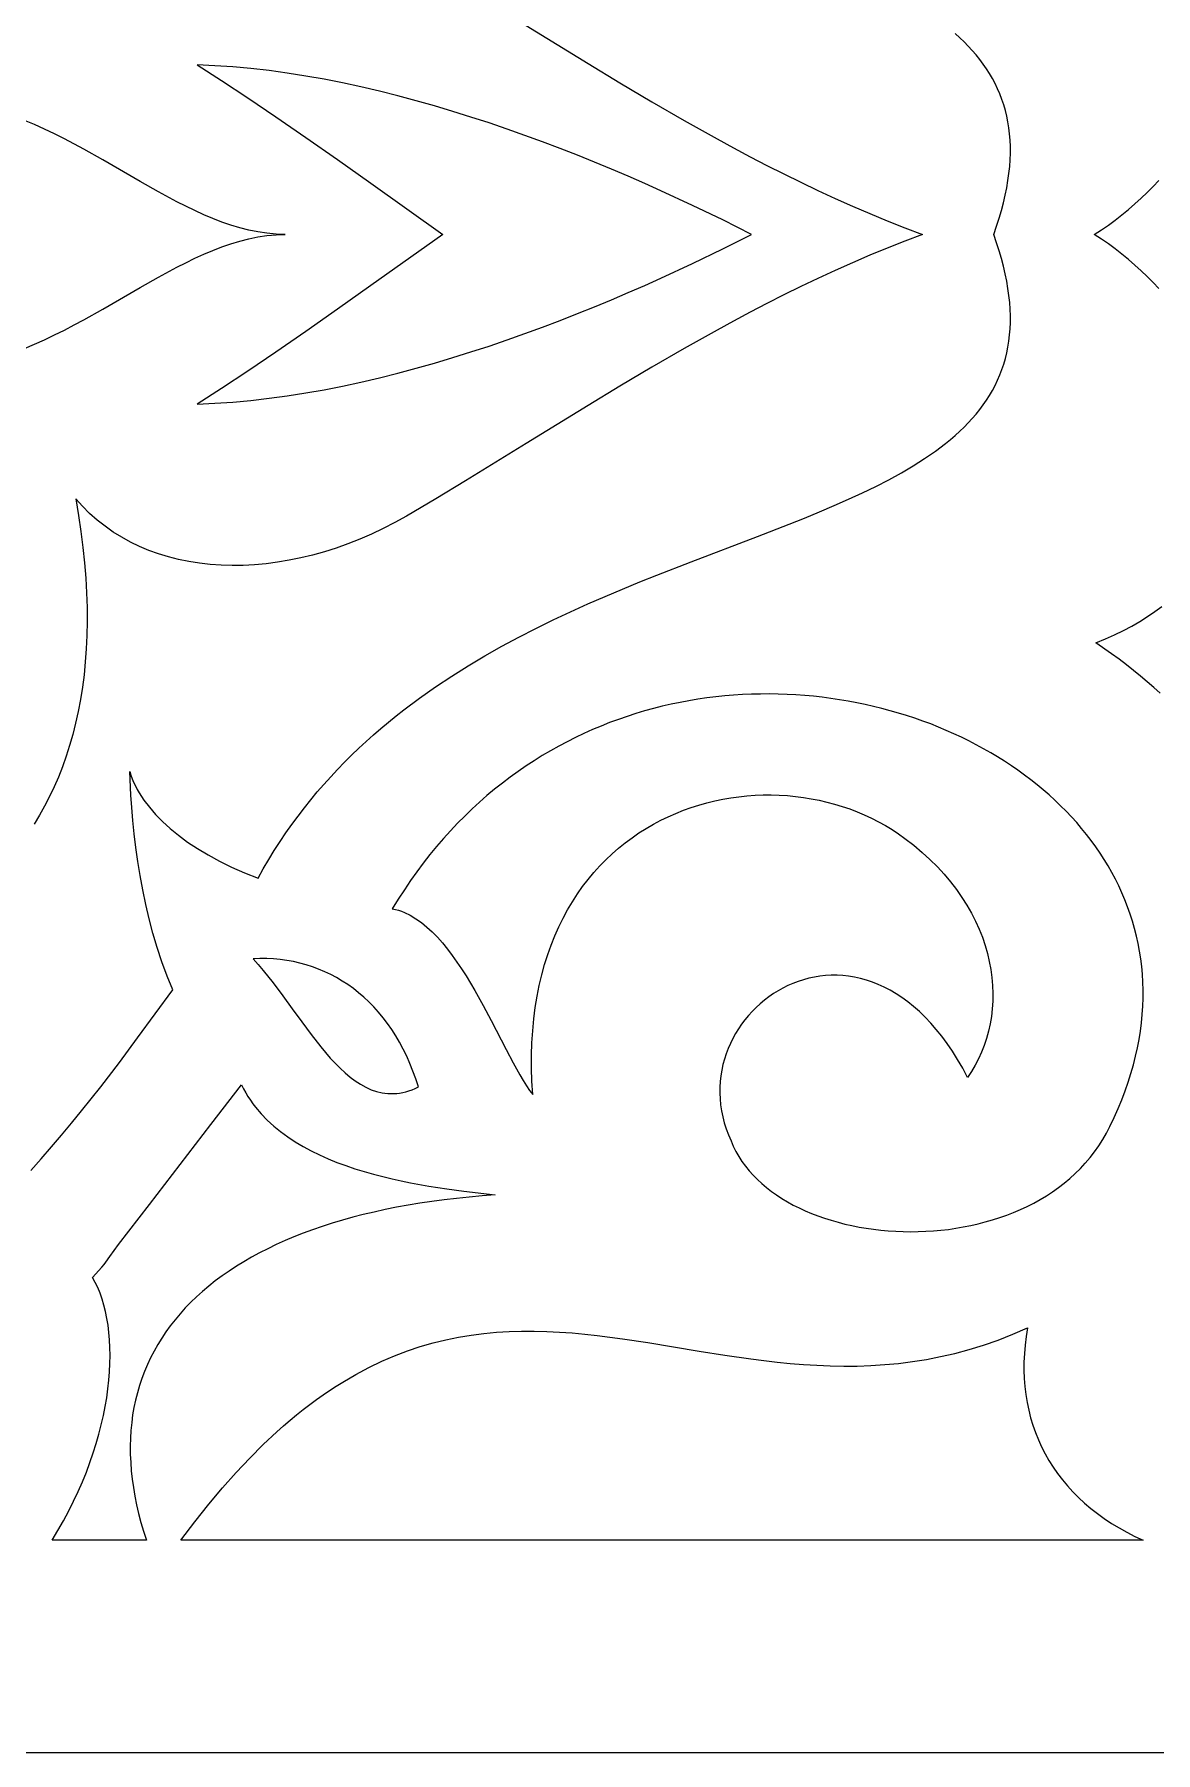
# Model space of a CAD drawing. Extents: x -52 to 65, y -44 to -4.
# Drawn here: x -0.38 to 14.27, y -44.13 to -21.67 of the extents above; entities that cross this region are included whole.
import ezdxf

# ---------------------------------------------------------------- set-up
doc = ezdxf.new("R2010")
doc.units = 0
doc.header["$MEASUREMENT"] = 0
doc.layers.add('LAYER_1', color=18, linetype='CONTINUOUS')

msp = doc.modelspace()

# ---------------------------------------------------------------- linework, layer by layer
at = {"layer": 'LAYER_1'}
for points in [[(6.046, -21.552), (6.857, -22.051), (7.27, -22.301), (7.688, -22.549), (8.111, -22.794), (8.539, -23.034), (8.755, -23.152), (8.973, -23.268), (9.192, -23.382), (9.412, -23.494), (9.634, -23.603), (9.857, -23.71), (10.082, -23.814), (10.308, -23.915), (10.535, -24.012), (10.764, -24.107), (10.994, -24.197), (11.226, -24.284), (10.994, -24.372), (10.764, -24.462), (10.535, -24.557), (10.308, -24.655), (10.082, -24.756), (9.857, -24.86), (9.634, -24.966), (9.412, -25.076), (9.192, -25.188), (8.973, -25.302), (8.755, -25.418), (8.539, -25.535), (8.111, -25.775), (7.688, -26.02), (7.27, -26.269), (6.857, -26.519), (6.046, -27.017), (5.254, -27.504), (4.865, -27.739), (4.481, -27.966), (4.329, -28.05), (4.177, -28.129), (4.024, -28.202), (3.87, -28.268), (3.716, -28.329), (3.562, -28.384), (3.408, -28.433), (3.254, -28.477), (3.101, -28.514), (2.949, -28.545), (2.797, -28.571), (2.646, -28.591), (2.497, -28.604), (2.349, -28.612), (2.203, -28.614), (2.059, -28.61), (1.916, -28.6), (1.776, -28.584), (1.639, -28.562), (1.504, -28.535), (1.372, -28.501), (1.242, -28.461), (1.116, -28.416), (0.994, -28.365), (0.875, -28.307), (0.76, -28.244), (0.649, -28.175), (0.542, -28.1), (0.439, -28.019), (0.341, -27.932), (0.248, -27.839), (0.159, -27.74), (0.196, -27.957), (0.227, -28.169), (0.253, -28.377), (0.274, -28.579), (0.29, -28.778), (0.301, -28.971), (0.307, -29.16), (0.308, -29.345), (0.305, -29.526), (0.297, -29.702), (0.284, -29.874), (0.268, -30.041), (0.246, -30.205), (0.221, -30.365), (0.191, -30.521), (0.158, -30.673), (0.12, -30.821), (0.079, -30.966), (0.033, -31.107), (-0.016, -31.244), (-0.068, -31.378), (-0.124, -31.508), (-0.184, -31.635), (-0.247, -31.759), (-0.313, -31.879), (-0.382, -31.996)], [(-0.428, -36.523), (-0.292, -36.37), (-0.157, -36.215), (-0.025, -36.059), (0.105, -35.902), (0.234, -35.744), (0.485, -35.427), (0.729, -35.109), (0.967, -34.79), (1.429, -34.16), (1.354, -33.98), (1.285, -33.796), (1.223, -33.609), (1.168, -33.421), (1.118, -33.232), (1.074, -33.043), (1.035, -32.854), (1.001, -32.667), (0.971, -32.482), (0.946, -32.3), (0.924, -32.121), (0.906, -31.947), (0.892, -31.778), (0.88, -31.614), (0.864, -31.308), (0.879, -31.354), (0.896, -31.401), (0.916, -31.447), (0.938, -31.493), (0.962, -31.54), (0.989, -31.587), (1.019, -31.634), (1.05, -31.68), (1.121, -31.774), (1.202, -31.867), (1.292, -31.959), (1.392, -32.05), (1.502, -32.14), (1.621, -32.228), (1.75, -32.314), (1.889, -32.397), (2.038, -32.478), (2.196, -32.556), (2.363, -32.631), (2.541, -32.702), (2.61, -32.579), (2.681, -32.458), (2.754, -32.339), (2.829, -32.223), (2.906, -32.109), (2.985, -31.998), (3.065, -31.889), (3.147, -31.782), (3.231, -31.677), (3.316, -31.574), (3.403, -31.474), (3.491, -31.376), (3.581, -31.279), (3.672, -31.185), (3.764, -31.093), (3.858, -31.003), (3.954, -30.914), (4.05, -30.828), (4.148, -30.743), (4.246, -30.66), (4.346, -30.579), (4.447, -30.5), (4.652, -30.346), (4.861, -30.199), (5.073, -30.058), (5.288, -29.923), (5.506, -29.793), (5.727, -29.669), (5.949, -29.549), (6.172, -29.435), (6.397, -29.324), (6.623, -29.218), (6.85, -29.115), (7.076, -29.016), (7.303, -28.921), (7.529, -28.828), (7.754, -28.737), (8.2, -28.563), (9.067, -28.233), (9.481, -28.072), (9.682, -27.992), (9.879, -27.911), (10.071, -27.83), (10.258, -27.747), (10.44, -27.663), (10.615, -27.578), (10.785, -27.491), (10.948, -27.402), (11.103, -27.31), (11.252, -27.215), (11.393, -27.117), (11.526, -27.016), (11.59, -26.965), (11.651, -26.912), (11.71, -26.858), (11.767, -26.803), (11.822, -26.747), (11.874, -26.69), (11.924, -26.632), (11.972, -26.573), (12.017, -26.512), (12.06, -26.451), (12.1, -26.388), (12.138, -26.323), (12.173, -26.258), (12.205, -26.19), (12.235, -26.122), (12.262, -26.052), (12.286, -25.98), (12.307, -25.907), (12.326, -25.833), (12.341, -25.756), (12.354, -25.678), (12.363, -25.599), (12.369, -25.517), (12.373, -25.434), (12.373, -25.349), (12.37, -25.262), (12.364, -25.174), (12.354, -25.083), (12.341, -24.991), (12.325, -24.896), (12.306, -24.8), (12.282, -24.701), (12.256, -24.6), (12.226, -24.497), (12.192, -24.392), (12.155, -24.285), (12.192, -24.178), (12.226, -24.073), (12.256, -23.97), (12.282, -23.869), (12.306, -23.77), (12.325, -23.674), (12.341, -23.579), (12.354, -23.487), (12.364, -23.396), (12.37, -23.308), (12.373, -23.221), (12.373, -23.136), (12.369, -23.053), (12.363, -22.971), (12.354, -22.892), (12.341, -22.814), (12.326, -22.737), (12.307, -22.663), (12.286, -22.59), (12.262, -22.518), (12.235, -22.448), (12.205, -22.38), (12.173, -22.313), (12.138, -22.247), (12.1, -22.182), (12.06, -22.119), (12.017, -22.058), (11.972, -21.997), (11.924, -21.938), (11.874, -21.88), (11.822, -21.823), (11.767, -21.767), (11.71, -21.712), (11.651, -21.658)], [(-0.512, -25.777), (-0.379, -25.721), (-0.248, -25.661), (-0.118, -25.599), (0.011, -25.535), (0.138, -25.468), (0.264, -25.4), (0.513, -25.26), (1.001, -24.978), (1.241, -24.842), (1.479, -24.714), (1.597, -24.654), (1.715, -24.596), (1.833, -24.543), (1.95, -24.493), (2.068, -24.448), (2.186, -24.407), (2.303, -24.372), (2.421, -24.342), (2.539, -24.317), (2.658, -24.3), (2.777, -24.288), (2.896, -24.284), (2.777, -24.28), (2.658, -24.269), (2.539, -24.252), (2.421, -24.228), (2.304, -24.198), (2.186, -24.162), (2.068, -24.122), (1.951, -24.076), (1.833, -24.027), (1.715, -23.973), (1.597, -23.916), (1.479, -23.856), (1.241, -23.728), (1.001, -23.592), (0.513, -23.31), (0.264, -23.17), (0.011, -23.035), (-0.118, -22.97), (-0.248, -22.908), (-0.379, -22.849), (-0.512, -22.793)], [(14.311, -24.993), (14.237, -24.913), (14.16, -24.834), (14.081, -24.758), (14, -24.684), (13.916, -24.611), (13.831, -24.541), (13.743, -24.474), (13.653, -24.408), (13.562, -24.345), (13.468, -24.284), (13.562, -24.224), (13.653, -24.161), (13.743, -24.096), (13.831, -24.028), (13.916, -23.958), (14, -23.886), (14.081, -23.811), (14.16, -23.735), (14.237, -23.657), (14.311, -23.577)], [(14.33, -30.284), (14.247, -30.209), (14.162, -30.134), (14.074, -30.059), (13.983, -29.985), (13.89, -29.912), (13.794, -29.838), (13.695, -29.766), (13.49, -29.622), (13.615, -29.572), (13.735, -29.519), (13.85, -29.463), (13.96, -29.405), (14.065, -29.344), (14.166, -29.281), (14.261, -29.215), (14.352, -29.147)], [(-51.907, -44.134), (64.546, -44.134)]]:
    msp.add_lwpolyline(points, dxfattribs=at)
for points in [[(8.989, -24.284), (8.613, -24.095), (8.218, -23.904), (7.806, -23.713), (7.595, -23.618), (7.38, -23.524), (7.162, -23.431), (6.94, -23.34), (6.716, -23.249), (6.489, -23.161), (6.26, -23.074), (6.029, -22.989), (5.796, -22.906), (5.561, -22.826), (5.324, -22.749), (5.086, -22.675), (4.848, -22.604), (4.608, -22.536), (4.367, -22.472), (4.127, -22.411), (3.886, -22.355), (3.645, -22.303), (3.404, -22.256), (3.164, -22.213), (2.924, -22.175), (2.685, -22.143), (2.448, -22.115), (2.212, -22.094), (1.977, -22.078), (1.744, -22.068), (2.065, -22.271), (2.409, -22.498), (2.776, -22.746), (3.167, -23.016), (3.581, -23.306), (4.017, -23.615), (4.957, -24.284), (4.017, -24.954), (3.581, -25.262), (3.167, -25.552), (2.776, -25.823), (2.409, -26.072), (2.065, -26.298), (1.744, -26.502), (1.977, -26.492), (2.212, -26.476), (2.448, -26.455), (2.685, -26.427), (2.924, -26.395), (3.164, -26.357), (3.404, -26.314), (3.645, -26.267), (3.886, -26.215), (4.127, -26.159), (4.367, -26.098), (4.608, -26.034), (4.848, -25.966), (5.086, -25.895), (5.324, -25.821), (5.561, -25.743), (5.796, -25.663), (6.029, -25.581), (6.26, -25.496), (6.489, -25.409), (6.716, -25.32), (6.94, -25.23), (7.162, -25.138), (7.38, -25.045), (7.595, -24.951), (7.806, -24.856), (8.218, -24.665), (8.613, -24.474)], [(4.296, -33.101), (4.336, -33.11), (4.376, -33.121), (4.415, -33.134), (4.454, -33.15), (4.53, -33.186), (4.604, -33.231), (4.676, -33.282), (4.747, -33.34), (4.817, -33.404), (4.885, -33.473), (4.951, -33.548), (5.016, -33.627), (5.079, -33.71), (5.141, -33.797), (5.201, -33.887), (5.26, -33.979), (5.375, -34.17), (5.484, -34.366), (5.588, -34.562), (5.784, -34.94), (5.876, -35.114), (5.964, -35.274), (6.007, -35.346), (6.049, -35.414), (6.09, -35.476), (6.131, -35.531), (6.12, -35.355), (6.115, -35.184), (6.115, -35.016), (6.12, -34.853), (6.13, -34.695), (6.145, -34.54), (6.164, -34.39), (6.188, -34.244), (6.216, -34.102), (6.249, -33.964), (6.285, -33.83), (6.326, -33.7), (6.371, -33.575), (6.419, -33.453), (6.471, -33.336), (6.527, -33.223), (6.586, -33.113), (6.649, -33.008), (6.714, -32.907), (6.783, -32.81), (6.855, -32.716), (6.929, -32.627), (7.006, -32.541), (7.086, -32.46), (7.168, -32.382), (7.253, -32.308), (7.34, -32.238), (7.429, -32.172), (7.519, -32.109), (7.612, -32.05), (7.707, -31.996), (7.803, -31.944), (7.9, -31.897), (7.999, -31.853), (8.099, -31.813), (8.2, -31.777), (8.303, -31.745), (8.406, -31.716), (8.51, -31.69), (8.614, -31.668), (8.719, -31.65), (8.825, -31.636), (8.93, -31.625), (9.036, -31.617), (9.142, -31.613), (9.248, -31.613), (9.353, -31.616), (9.458, -31.622), (9.563, -31.632), (9.667, -31.645), (9.771, -31.662), (9.873, -31.682), (9.975, -31.706), (10.075, -31.733), (10.175, -31.763), (10.273, -31.796), (10.369, -31.833), (10.464, -31.873), (10.558, -31.917), (10.649, -31.963), (10.739, -32.013), (10.826, -32.066), (10.912, -32.122), (10.995, -32.182), (11.11, -32.271), (11.219, -32.363), (11.322, -32.457), (11.418, -32.553), (11.508, -32.65), (11.591, -32.75), (11.668, -32.85), (11.739, -32.952), (11.804, -33.055), (11.864, -33.159), (11.917, -33.264), (11.964, -33.369), (12.006, -33.474), (12.042, -33.58), (12.072, -33.686), (12.097, -33.791), (12.116, -33.896), (12.13, -34.001), (12.139, -34.105), (12.143, -34.207), (12.142, -34.309), (12.135, -34.41), (12.124, -34.509), (12.108, -34.606), (12.087, -34.702), (12.061, -34.796), (12.031, -34.887), (11.996, -34.976), (11.957, -35.063), (11.913, -35.147), (11.865, -35.228), (11.813, -35.306), (11.749, -35.186), (11.682, -35.072), (11.615, -34.964), (11.546, -34.863), (11.475, -34.768), (11.404, -34.678), (11.331, -34.595), (11.258, -34.517), (11.183, -34.445), (11.108, -34.378), (11.032, -34.317), (10.956, -34.261), (10.879, -34.211), (10.802, -34.165), (10.724, -34.125), (10.646, -34.089), (10.569, -34.059), (10.491, -34.033), (10.413, -34.011), (10.336, -33.994), (10.259, -33.982), (10.183, -33.973), (10.107, -33.969), (10.031, -33.97), (9.957, -33.974), (9.883, -33.981), (9.811, -33.993), (9.739, -34.009), (9.668, -34.028), (9.599, -34.05), (9.531, -34.076), (9.465, -34.105), (9.4, -34.137), (9.337, -34.172), (9.276, -34.21), (9.216, -34.251), (9.159, -34.295), (9.103, -34.342), (9.05, -34.39), (8.999, -34.442), (8.95, -34.496), (8.904, -34.551), (8.861, -34.61), (8.82, -34.67), (8.782, -34.732), (8.746, -34.795), (8.714, -34.861), (8.685, -34.928), (8.659, -34.996), (8.637, -35.066), (8.617, -35.138), (8.602, -35.21), (8.589, -35.284), (8.581, -35.358), (8.576, -35.434), (8.576, -35.51), (8.579, -35.586), (8.586, -35.664), (8.598, -35.742), (8.614, -35.82), (8.634, -35.898), (8.659, -35.977), (8.688, -36.056), (8.722, -36.134), (8.752, -36.204), (8.786, -36.273), (8.823, -36.339), (8.865, -36.403), (8.91, -36.465), (8.958, -36.526), (9.01, -36.584), (9.066, -36.64), (9.124, -36.694), (9.186, -36.746), (9.25, -36.796), (9.318, -36.843), (9.388, -36.889), (9.46, -36.932), (9.536, -36.974), (9.613, -37.013), (9.693, -37.049), (9.775, -37.084), (9.858, -37.116), (9.944, -37.146), (10.031, -37.174), (10.12, -37.2), (10.211, -37.223), (10.302, -37.243), (10.395, -37.262), (10.489, -37.278), (10.584, -37.291), (10.68, -37.303), (10.777, -37.311), (10.874, -37.318), (10.972, -37.322), (11.07, -37.323), (11.169, -37.322), (11.267, -37.318), (11.366, -37.312), (11.464, -37.303), (11.562, -37.292), (11.66, -37.278), (11.757, -37.261), (11.854, -37.242), (11.95, -37.22), (12.045, -37.196), (12.139, -37.168), (12.233, -37.139), (12.324, -37.106), (12.415, -37.071), (12.504, -37.033), (12.591, -36.992), (12.677, -36.948), (12.761, -36.902), (12.843, -36.852), (12.923, -36.8), (13, -36.745), (13.076, -36.687), (13.149, -36.626), (13.219, -36.563), (13.287, -36.496), (13.351, -36.426), (13.413, -36.354), (13.472, -36.278), (13.528, -36.2), (13.58, -36.118), (13.629, -36.034), (13.674, -35.946), (13.73, -35.829), (13.781, -35.713), (13.828, -35.597), (13.872, -35.482), (13.912, -35.368), (13.948, -35.255), (13.98, -35.142), (14.008, -35.03), (14.033, -34.919), (14.054, -34.808), (14.071, -34.699), (14.085, -34.59), (14.096, -34.483), (14.103, -34.376), (14.107, -34.27), (14.107, -34.165), (14.104, -34.061), (14.098, -33.957), (14.089, -33.855), (14.077, -33.754), (14.061, -33.654), (14.042, -33.555), (14.021, -33.457), (13.996, -33.36), (13.969, -33.264), (13.938, -33.17), (13.905, -33.076), (13.869, -32.984), (13.831, -32.893), (13.789, -32.803), (13.745, -32.714), (13.699, -32.627), (13.65, -32.541), (13.598, -32.456), (13.544, -32.372), (13.488, -32.29), (13.429, -32.209), (13.368, -32.13), (13.304, -32.052), (13.239, -31.975), (13.171, -31.9), (13.101, -31.826), (13.029, -31.754), (12.955, -31.683), (12.879, -31.613), (12.801, -31.546), (12.722, -31.479), (12.64, -31.415), (12.557, -31.352), (12.472, -31.29), (12.385, -31.23), (12.296, -31.172), (12.206, -31.116), (12.115, -31.061), (12.021, -31.008), (11.927, -30.956), (11.831, -30.907), (11.733, -30.859), (11.635, -30.813), (11.535, -30.768), (11.433, -30.726), (11.331, -30.685), (11.227, -30.647), (11.123, -30.61), (11.017, -30.575), (10.91, -30.542), (10.803, -30.511), (10.694, -30.482), (10.585, -30.455), (10.475, -30.43), (10.364, -30.407), (10.252, -30.386), (10.14, -30.367), (10.027, -30.35), (9.913, -30.335), (9.799, -30.323), (9.685, -30.312), (9.569, -30.304), (9.454, -30.298), (9.338, -30.294), (9.222, -30.292), (9.106, -30.293), (8.99, -30.296), (8.873, -30.301), (8.756, -30.309), (8.639, -30.318), (8.523, -30.331), (8.406, -30.345), (8.289, -30.362), (8.172, -30.381), (8.056, -30.403), (7.94, -30.427), (7.824, -30.454), (7.708, -30.483), (7.593, -30.515), (7.478, -30.549), (7.364, -30.586), (7.25, -30.625), (7.136, -30.667), (7.024, -30.712), (6.912, -30.759), (6.8, -30.809), (6.689, -30.861), (6.579, -30.917), (6.47, -30.975), (6.362, -31.035), (6.255, -31.099), (6.148, -31.165), (6.043, -31.234), (5.939, -31.305), (5.836, -31.38), (5.734, -31.458), (5.633, -31.538), (5.533, -31.621), (5.435, -31.707), (5.338, -31.796), (5.242, -31.888), (5.148, -31.983), (5.056, -32.081), (4.965, -32.182), (4.875, -32.286), (4.787, -32.393), (4.701, -32.503), (4.616, -32.616), (4.534, -32.733), (4.453, -32.852), (4.374, -32.975)], [(4.637, -35.429), (4.603, -35.324), (4.566, -35.222), (4.526, -35.123), (4.484, -35.028), (4.438, -34.935), (4.391, -34.846), (4.34, -34.761), (4.288, -34.679), (4.232, -34.6), (4.175, -34.525), (4.115, -34.453), (4.054, -34.384), (3.99, -34.319), (3.924, -34.257), (3.856, -34.199), (3.787, -34.144), (3.715, -34.093), (3.642, -34.046), (3.567, -34.001), (3.491, -33.961), (3.413, -33.924), (3.333, -33.89), (3.253, -33.86), (3.171, -33.834), (3.087, -33.811), (3.003, -33.792), (2.917, -33.777), (2.831, -33.765), (2.743, -33.757), (2.655, -33.753), (2.566, -33.752), (2.476, -33.756), (2.542, -33.83), (2.608, -33.908), (2.738, -34.07), (2.864, -34.239), (2.989, -34.41), (3.113, -34.58), (3.236, -34.746), (3.361, -34.905), (3.423, -34.98), (3.486, -35.053), (3.55, -35.121), (3.614, -35.186), (3.679, -35.246), (3.745, -35.302), (3.812, -35.352), (3.88, -35.396), (3.948, -35.434), (4.019, -35.466), (4.09, -35.49), (4.163, -35.507), (4.2, -35.513), (4.238, -35.516), (4.276, -35.518), (4.314, -35.517), (4.353, -35.515), (4.392, -35.51), (4.432, -35.502), (4.472, -35.493), (4.513, -35.48), (4.554, -35.466), (4.595, -35.449)], [(-0.151, -41.357), (-0.074, -41.229), (-0.001, -41.102), (0.067, -40.974), (0.131, -40.846), (0.191, -40.719), (0.247, -40.592), (0.298, -40.465), (0.345, -40.34), (0.388, -40.215), (0.427, -40.091), (0.462, -39.969), (0.493, -39.847), (0.521, -39.727), (0.544, -39.609), (0.564, -39.493), (0.58, -39.378), (0.592, -39.266), (0.601, -39.155), (0.606, -39.047), (0.608, -38.942), (0.606, -38.839), (0.601, -38.738), (0.593, -38.641), (0.581, -38.547), (0.566, -38.456), (0.549, -38.368), (0.528, -38.284), (0.504, -38.203), (0.477, -38.127), (0.447, -38.054), (0.414, -37.985), (0.379, -37.92), (0.501, -37.786), (0.532, -37.75), (0.554, -37.721), (0.604, -37.648), (0.72, -37.489), (1.122, -36.968), (1.523, -36.444), (1.924, -35.921), (2.326, -35.403), (2.352, -35.455), (2.38, -35.506), (2.41, -35.555), (2.441, -35.603), (2.474, -35.65), (2.509, -35.695), (2.582, -35.782), (2.661, -35.864), (2.746, -35.942), (2.836, -36.015), (2.93, -36.084), (3.028, -36.149), (3.131, -36.21), (3.237, -36.267), (3.346, -36.32), (3.458, -36.37), (3.573, -36.416), (3.69, -36.459), (3.808, -36.499), (3.928, -36.536), (4.048, -36.57), (4.17, -36.602), (4.292, -36.631), (4.413, -36.658), (4.534, -36.682), (4.774, -36.726), (5.007, -36.762), (5.231, -36.793), (5.641, -36.842), (5.469, -36.855), (5.301, -36.87), (5.135, -36.887), (4.973, -36.906), (4.813, -36.928), (4.656, -36.951), (4.502, -36.977), (4.352, -37.004), (4.204, -37.034), (4.059, -37.066), (3.917, -37.1), (3.779, -37.135), (3.643, -37.173), (3.51, -37.213), (3.381, -37.254), (3.254, -37.298), (3.131, -37.344), (3.011, -37.391), (2.894, -37.44), (2.78, -37.491), (2.669, -37.545), (2.561, -37.599), (2.457, -37.656), (2.356, -37.715), (2.258, -37.775), (2.163, -37.837), (2.071, -37.901), (1.983, -37.967), (1.898, -38.034), (1.816, -38.103), (1.738, -38.174), (1.663, -38.246), (1.591, -38.32), (1.522, -38.396), (1.457, -38.473), (1.395, -38.552), (1.337, -38.633), (1.282, -38.715), (1.23, -38.799), (1.182, -38.884), (1.137, -38.971), (1.096, -39.059), (1.058, -39.149), (1.023, -39.241), (0.992, -39.333), (0.965, -39.428), (0.941, -39.524), (0.92, -39.621), (0.903, -39.719), (0.89, -39.819), (0.88, -39.921), (0.874, -40.023), (0.871, -40.128), (0.872, -40.233), (0.877, -40.34), (0.885, -40.448), (0.897, -40.557), (0.912, -40.668), (0.932, -40.78), (0.954, -40.893), (0.981, -41.007), (1.011, -41.123), (1.045, -41.239), (1.083, -41.357)], [(1.534, -41.357), (1.716, -41.115), (1.897, -40.887), (2.077, -40.672), (2.256, -40.471), (2.433, -40.282), (2.609, -40.105), (2.785, -39.941), (2.872, -39.863), (2.959, -39.788), (3.046, -39.716), (3.133, -39.647), (3.219, -39.581), (3.306, -39.517), (3.392, -39.456), (3.477, -39.397), (3.563, -39.341), (3.648, -39.288), (3.819, -39.188), (3.988, -39.098), (4.157, -39.017), (4.326, -38.944), (4.494, -38.88), (4.661, -38.825), (4.828, -38.776), (4.994, -38.736), (5.16, -38.702), (5.326, -38.674), (5.491, -38.653), (5.656, -38.637), (5.822, -38.627), (5.986, -38.623), (6.151, -38.622), (6.316, -38.627), (6.481, -38.635), (6.645, -38.647), (6.81, -38.662), (6.975, -38.68), (7.14, -38.7), (7.306, -38.723), (7.637, -38.773), (8.305, -38.883), (8.642, -38.937), (8.981, -38.986), (9.152, -39.008), (9.324, -39.028), (9.496, -39.045), (9.67, -39.059), (9.844, -39.07), (10.019, -39.077), (10.195, -39.08), (10.372, -39.079), (10.55, -39.073), (10.73, -39.061), (10.91, -39.044), (11.092, -39.021), (11.275, -38.992), (11.46, -38.956), (11.646, -38.914), (11.833, -38.863), (12.021, -38.805), (12.212, -38.739), (12.403, -38.664), (12.597, -38.581), (12.578, -38.694), (12.564, -38.806), (12.555, -38.917), (12.55, -39.027), (12.55, -39.135), (12.553, -39.242), (12.562, -39.348), (12.574, -39.452), (12.591, -39.555), (12.612, -39.656), (12.637, -39.755), (12.667, -39.853), (12.7, -39.949), (12.738, -40.043), (12.78, -40.135), (12.827, -40.226), (12.877, -40.314), (12.931, -40.4), (12.99, -40.484), (13.052, -40.566), (13.118, -40.646), (13.189, -40.723), (13.263, -40.798), (13.342, -40.871), (13.424, -40.941), (13.51, -41.009), (13.6, -41.074), (13.694, -41.136), (13.792, -41.196), (13.893, -41.252), (13.998, -41.306), (14.107, -41.357)]]:
    msp.add_lwpolyline(points, close=True, dxfattribs=at)

doc.saveas('drawing.dxf')
